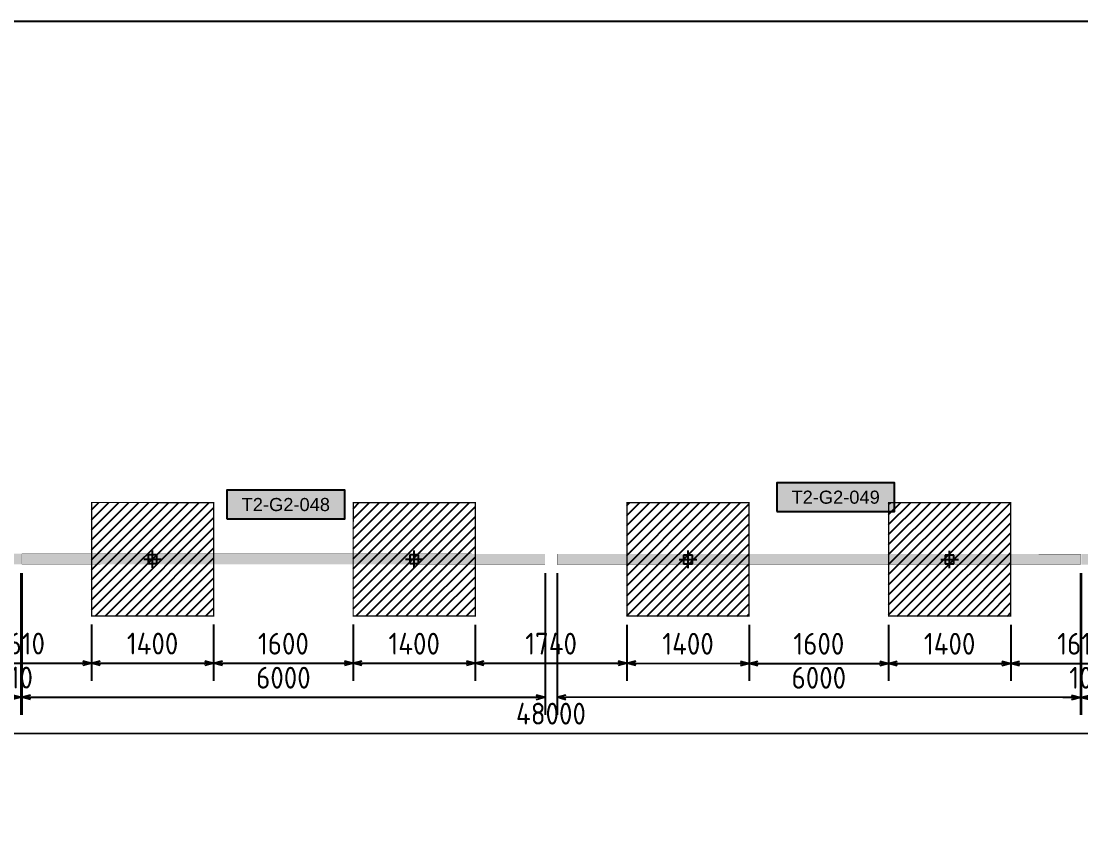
# Model space of a CAD drawing. Header units: centimetres. Extents: x -6122352 to 6876996, y -1694241 to 2592194.
# Drawn here: x 3323318 to 3335468, y 737115 to 746509 of the extents above; entities that cross this region are included whole.
import ezdxf
from ezdxf.enums import TextEntityAlignment as Align

# ---------------------------------------------------------------- set-up
doc = ezdxf.new("R2010")
doc.units = ezdxf.units.CM
doc.header["$MEASUREMENT"] = 0
doc.header["$PDMODE"] = 66
doc.header["$PDSIZE"] = 100
doc.linetypes.add('CENTER', pattern=[2, 1.25, -0.25, 0.25, -0.25])
doc.layers.get('Defpoints').update_dxf_attribs({"color": 255, "linetype": 'CENTER'})
for name, color, linetype in [('00-MI-DIM', 7, 'Continuous'), ('@MI-FOOTINGS', 7, 'Continuous'), ('@MI-TYPE-02', 6, 'Continuous'), ('PANEL-TAGS', 7, 'Continuous')]:
    doc.layers.add(name, color=color, linetype=linetype)
doc.styles.add('PANELTAG_STYLE', font='arial.ttf')
doc.styles.add('Schueco-BEMSTIL', font='isocpeur.ttf', dxfattribs={"width": 0.9})
doc.dimstyles.new('MI- JWC-TXT-2.5 MM', dxfattribs={"dimscale": 1.5, "dimtxt": 2.5, "dimasz": 1, "dimexe": 2, "dimexo": 1, "dimgap": 1, "dimtad": 1, "dimdec": 0, "dimdsep": 46, "dimtxsty": 'Schueco-BEMSTIL', "dimblk": 'OPEN30', "dimcen": 0, "dimdle": 2, "dimclrd": 140, "dimclre": 8, "dimclrt": 40, "dimadec": 0, "dimazin": 2, "dimtfac": 1, "dimtdec": 0, "dimtix": 1, "dimtmove": 2, "dimatfit": 3, "dimldrblk": 'OPEN', "dimfxl": 2, "dimlwd": -1, "dimlwe": -1, "dimarcsym": 0})

# ---------------------------------------------------------------- blocks, each defined once
blk = doc.blocks.new('_Open30')
at = {"color": 0, "linetype": 'ByBlock', "lineweight": -2}
for p, q in [((-1, 0.27), (0, 0)), ((0, 0), (-1, -0.27)), ((0, 0), (-1, 0))]:
    blk.add_line(p, q, dxfattribs=at)
blk = doc.blocks.new('*D963')
at = {"layer": '00-MI-DIM', "color": 140, "transparency": 16777216}
for p, q in [((438373, -179240), (438373, -179140)), ((438373, -179350), (438373, -179340)), ((438373, -179450), (438373, -179550))]:
    blk.add_line(p, q, dxfattribs=at)
at = {"layer": '00-MI-DIM', "color": 8, "transparency": 16777216}
for p, q in [((436949, -179340), (438573, -179340)), ((436949, -179350), (438573, -179350))]:
    blk.add_line(p, q, dxfattribs=at)
at = {"layer": 'Defpoints', "color": 0, "transparency": 16777216}
for p in [(436849, -179340), (438373, -179340), (436849, -179350)]:
    blk.add_point(p, dxfattribs=at)
at = {"layer": '00-MI-DIM', "color": 140, "transparency": 16777216, "xscale": 100, "yscale": 100, "zscale": 100}
for p, rotation in [((438373, -179340), 269.9897341789317), ((438373, -179350), 89.98973417893167)]:
    blk.add_blockref('_Open30', p, dxfattribs=dict(at, rotation=rotation))
at = {"layer": '00-MI-DIM', "color": 40, "transparency": 16777216, "insert": (438148, -179345), "char_height": 250, "attachment_point": 5, "rotation": 89.9897, "style": 'Schueco-BEMSTIL'}
blk.add_mtext('10', dxfattribs=at)
blk = doc.blocks.new('_Open')
at = {"color": 0, "linetype": 'ByBlock', "lineweight": -2}
for p, q in [((-1, 0.2), (0, 0)), ((-1, -0.2), (0, 0)), ((0, 0), (-1, 0))]:
    blk.add_line(p, q, dxfattribs=at)
blk = doc.blocks.new('*D964')
at = {"layer": '00-MI-DIM', "color": 8, "transparency": 16777216}
for p, q in [((436951, -173340), (438574, -173340)), ((436949, -179340), (438573, -179340))]:
    blk.add_line(p, q, dxfattribs=at)
at = {"layer": '00-MI-DIM', "color": 140, "transparency": 16777216}
blk.add_line((438373, -179240), (438374, -173440), dxfattribs=at)
at = {"layer": 'Defpoints', "color": 0, "transparency": 16777216}
for p in [(436851, -173340), (438374, -173340), (436849, -179340)]:
    blk.add_point(p, dxfattribs=at)
at = {"layer": '00-MI-DIM', "color": 140, "transparency": 16777216, "xscale": 100, "yscale": 100, "zscale": 100}
for p, rotation in [((438374, -173340), 89.98973417893167), ((438373, -179340), 269.9897341789317)]:
    blk.add_blockref('_Open30', p, dxfattribs=dict(at, rotation=rotation))
at = {"layer": '00-MI-DIM', "color": 40, "transparency": 16777216, "insert": (438149, -176340), "char_height": 250, "attachment_point": 5, "rotation": 89.9897, "style": 'Schueco-BEMSTIL'}
blk.add_mtext('6000', dxfattribs=at)
blk = doc.blocks.new('*D965')
at = {"layer": '00-MI-DIM', "color": 8, "transparency": 16777216}
for p, q in [((436952, -167200), (438575, -167201)), ((436951, -173200), (438574, -173201))]:
    blk.add_line(p, q, dxfattribs=at)
at = {"layer": '00-MI-DIM', "color": 140, "transparency": 16777216}
blk.add_line((438375, -167301), (438374, -173101), dxfattribs=at)
at = {"layer": 'Defpoints', "color": 0, "transparency": 16777216}
for p in [(436852, -167200), (436851, -173200), (438374, -173201)]:
    blk.add_point(p, dxfattribs=at)
at = {"layer": '00-MI-DIM', "color": 140, "transparency": 16777216, "xscale": 100, "yscale": 100, "zscale": 100}
for p, rotation in [((438375, -167201), 89.98973417893167), ((438374, -173201), 269.9897341789317)]:
    blk.add_blockref('_Open30', p, dxfattribs=dict(at, rotation=rotation))
at = {"layer": '00-MI-DIM', "color": 40, "transparency": 16777216, "insert": (438150, -170200), "char_height": 250, "attachment_point": 5, "rotation": 89.9897, "style": 'Schueco-BEMSTIL'}
blk.add_mtext('6000', dxfattribs=at)
blk = doc.blocks.new('*D966')
at = {"layer": '00-MI-DIM', "color": 140, "transparency": 16777216}
for p, q in [((438376, -167091), (438376, -166991)), ((438375, -167201), (438375, -167191)), ((438375, -167301), (438375, -167401))]:
    blk.add_line(p, q, dxfattribs=at)
at = {"layer": '00-MI-DIM', "color": 8, "transparency": 16777216}
for p, q in [((436952, -167190), (438575, -167191)), ((436952, -167200), (438575, -167201))]:
    blk.add_line(p, q, dxfattribs=at)
at = {"layer": 'Defpoints', "color": 0, "transparency": 16777216}
for p in [(436852, -167190), (438375, -167191), (436852, -167200)]:
    blk.add_point(p, dxfattribs=at)
at = {"layer": '00-MI-DIM', "color": 140, "transparency": 16777216, "xscale": 100, "yscale": 100, "zscale": 100}
for p, rotation in [((438375, -167191), 269.9897341789317), ((438375, -167201), 89.98973417893167)]:
    blk.add_blockref('_Open30', p, dxfattribs=dict(at, rotation=rotation))
at = {"layer": '00-MI-DIM', "color": 40, "transparency": 16777216, "insert": (438150, -167195), "char_height": 250, "attachment_point": 5, "rotation": 89.9897, "style": 'Schueco-BEMSTIL'}
blk.add_mtext('10', dxfattribs=at)
blk = doc.blocks.new('*D972')
at = {"layer": '00-MI-DIM', "color": 8, "transparency": 16777216}
for p, q in [((436895, -149271), (438991, -149272)), ((436887, -197272), (438982, -197272))]:
    blk.add_line(p, q, dxfattribs=at)
at = {"layer": '00-MI-DIM', "color": 140, "transparency": 16777216}
blk.add_line((438782, -197172), (438791, -149372), dxfattribs=at)
at = {"layer": 'Defpoints', "color": 0, "transparency": 16777216}
for p in [(436795, -149271), (438791, -149272), (436787, -197272)]:
    blk.add_point(p, dxfattribs=at)
at = {"layer": '00-MI-DIM', "color": 140, "transparency": 16777216, "xscale": 100, "yscale": 100, "zscale": 100}
for p, rotation in [((438791, -149272), 89.98973417893167), ((438782, -197272), 269.9897341789317)]:
    blk.add_blockref('_Open30', p, dxfattribs=dict(at, rotation=rotation))
at = {"layer": '00-MI-DIM', "color": 40, "transparency": 16777216, "insert": (438561, -173272), "char_height": 250, "attachment_point": 5, "rotation": 89.9897, "style": 'Schueco-BEMSTIL'}
blk.add_mtext('48000', dxfattribs=at)
blk = doc.blocks.new('T2-FOOTING PLAN')
at = {"layer": '@MI-FOOTINGS', "transparency": 33554679}
h = blk.add_hatch(dxfattribs=at)
h.set_pattern_fill('ANSI31', color=8, scale=650)
h.paths.add_polyline_path([(-700, 650), (700, 650), (700, -650), (-700, -650)])
at = {"layer": '@MI-FOOTINGS', "color": 160, "true_color": 0x3340f0, "const_width": 15}
blk.add_lwpolyline([(-700, 650), (700, 650), (700, -650), (-700, -650)], close=True, dxfattribs=at)
at = {"layer": '@MI-FOOTINGS', "color": 30}
blk.add_point((0, 0), dxfattribs=at)
blk = doc.blocks.new('*D951')
at = {"layer": '00-MI-DIM', "color": 8, "transparency": 16777216}
for p, q in [((437541, -178540), (438183, -178540)), ((437540, -180150), (438183, -180150))]:
    blk.add_line(p, q, dxfattribs=at)
at = {"layer": '00-MI-DIM', "color": 140, "transparency": 16777216}
blk.add_line((437983, -180050), (437983, -178640), dxfattribs=at)
at = {"layer": 'Defpoints', "color": 0, "transparency": 16777216}
for p in [(437441, -178540), (437983, -178540), (437440, -180150)]:
    blk.add_point(p, dxfattribs=at)
at = {"layer": '00-MI-DIM', "color": 140, "transparency": 16777216, "xscale": 100, "yscale": 100, "zscale": 100}
for p, rotation in [((437983, -178540), 89.98973417893167), ((437983, -180150), 269.9897341789317)]:
    blk.add_blockref('_Open30', p, dxfattribs=dict(at, rotation=rotation))
at = {"layer": '00-MI-DIM', "color": 40, "transparency": 16777216, "insert": (437758, -179345), "char_height": 250, "attachment_point": 5, "rotation": 89.9897, "style": 'Schueco-BEMSTIL'}
blk.add_mtext('1610', dxfattribs=at)
blk = doc.blocks.new('*D952')
at = {"layer": '00-MI-DIM', "color": 8, "transparency": 16777216}
for p, q in [((437541, -177140), (438184, -177140)), ((437541, -178540), (438183, -178540))]:
    blk.add_line(p, q, dxfattribs=at)
at = {"layer": '00-MI-DIM', "color": 140, "transparency": 16777216}
blk.add_line((437983, -178440), (437984, -177240), dxfattribs=at)
at = {"layer": 'Defpoints', "color": 0, "transparency": 16777216}
for p in [(437441, -177140), (437984, -177140), (437441, -178540)]:
    blk.add_point(p, dxfattribs=at)
at = {"layer": '00-MI-DIM', "color": 140, "transparency": 16777216, "xscale": 100, "yscale": 100, "zscale": 100}
for p, rotation in [((437984, -177140), 89.98973417893167), ((437983, -178540), 269.9897341789317)]:
    blk.add_blockref('_Open30', p, dxfattribs=dict(at, rotation=rotation))
at = {"layer": '00-MI-DIM', "color": 40, "transparency": 16777216, "insert": (437758, -177840), "char_height": 250, "attachment_point": 5, "rotation": 89.9897, "style": 'Schueco-BEMSTIL'}
blk.add_mtext('1400', dxfattribs=at)
blk = doc.blocks.new('*D953')
at = {"layer": '00-MI-DIM', "color": 8, "transparency": 16777216}
for p, q in [((437541, -175540), (438184, -175540)), ((437541, -177140), (438184, -177140))]:
    blk.add_line(p, q, dxfattribs=at)
at = {"layer": '00-MI-DIM', "color": 140, "transparency": 16777216}
blk.add_line((437984, -177040), (437984, -175640), dxfattribs=at)
at = {"layer": 'Defpoints', "color": 0, "transparency": 16777216}
for p in [(437441, -175540), (437984, -175540), (437441, -177140)]:
    blk.add_point(p, dxfattribs=at)
at = {"layer": '00-MI-DIM', "color": 140, "transparency": 16777216, "xscale": 100, "yscale": 100, "zscale": 100}
for p, rotation in [((437984, -175540), 89.98973417893167), ((437984, -177140), 269.9897341789317)]:
    blk.add_blockref('_Open30', p, dxfattribs=dict(at, rotation=rotation))
at = {"layer": '00-MI-DIM', "color": 40, "transparency": 16777216, "insert": (437759, -176340), "char_height": 250, "attachment_point": 5, "rotation": 89.9897, "style": 'Schueco-BEMSTIL'}
blk.add_mtext('1600', dxfattribs=at)
blk = doc.blocks.new('*D954')
at = {"layer": '00-MI-DIM', "color": 8, "transparency": 16777216}
for p, q in [((437542, -174140), (438184, -174140)), ((437541, -175540), (438184, -175540))]:
    blk.add_line(p, q, dxfattribs=at)
at = {"layer": '00-MI-DIM', "color": 140, "transparency": 16777216}
blk.add_line((437984, -175440), (437984, -174240), dxfattribs=at)
at = {"layer": 'Defpoints', "color": 0, "transparency": 16777216}
for p in [(437442, -174140), (437984, -174140), (437441, -175540)]:
    blk.add_point(p, dxfattribs=at)
at = {"layer": '00-MI-DIM', "color": 140, "transparency": 16777216, "xscale": 100, "yscale": 100, "zscale": 100}
for p, rotation in [((437984, -174140), 89.98973417893167), ((437984, -175540), 269.9897341789317)]:
    blk.add_blockref('_Open30', p, dxfattribs=dict(at, rotation=rotation))
at = {"layer": '00-MI-DIM', "color": 40, "transparency": 16777216, "insert": (437759, -174840), "char_height": 250, "attachment_point": 5, "rotation": 89.9897, "style": 'Schueco-BEMSTIL'}
blk.add_mtext('1400', dxfattribs=at)
blk = doc.blocks.new('*D955')
at = {"layer": '00-MI-DIM', "color": 8, "transparency": 16777216}
for p, q in [((437543, -172400), (438184, -172400)), ((437542, -174140), (438184, -174140))]:
    blk.add_line(p, q, dxfattribs=at)
at = {"layer": '00-MI-DIM', "color": 140, "transparency": 16777216}
blk.add_line((437984, -174040), (437984, -172500), dxfattribs=at)
at = {"layer": 'Defpoints', "color": 0, "transparency": 16777216}
for p in [(437443, -172400), (437984, -172400), (437442, -174140)]:
    blk.add_point(p, dxfattribs=at)
at = {"layer": '00-MI-DIM', "color": 140, "transparency": 16777216, "xscale": 100, "yscale": 100, "zscale": 100}
for p, rotation in [((437984, -172400), 89.98973417893167), ((437984, -174140), 269.9897341789317)]:
    blk.add_blockref('_Open30', p, dxfattribs=dict(at, rotation=rotation))
at = {"layer": '00-MI-DIM', "color": 40, "transparency": 16777216, "insert": (437759, -173270), "char_height": 250, "attachment_point": 5, "rotation": 89.9897, "style": 'Schueco-BEMSTIL'}
blk.add_mtext('1740', dxfattribs=at)
blk = doc.blocks.new('*D956')
at = {"layer": '00-MI-DIM', "color": 8, "transparency": 16777216}
for p, q in [((437543, -171000), (438185, -171000)), ((437543, -172400), (438184, -172400))]:
    blk.add_line(p, q, dxfattribs=at)
at = {"layer": '00-MI-DIM', "color": 140, "transparency": 16777216}
blk.add_line((437984, -172300), (437985, -171100), dxfattribs=at)
at = {"layer": 'Defpoints', "color": 0, "transparency": 16777216}
for p in [(437443, -171000), (437985, -171000), (437443, -172400)]:
    blk.add_point(p, dxfattribs=at)
at = {"layer": '00-MI-DIM', "color": 140, "transparency": 16777216, "xscale": 100, "yscale": 100, "zscale": 100}
for p, rotation in [((437985, -171000), 89.98973417893167), ((437984, -172400), 269.9897341789317)]:
    blk.add_blockref('_Open30', p, dxfattribs=dict(at, rotation=rotation))
at = {"layer": '00-MI-DIM', "color": 40, "transparency": 16777216, "insert": (437760, -171700), "char_height": 250, "attachment_point": 5, "rotation": 89.9897, "style": 'Schueco-BEMSTIL'}
blk.add_mtext('1400', dxfattribs=at)
blk = doc.blocks.new('*D957')
at = {"layer": '00-MI-DIM', "color": 8, "transparency": 16777216}
for p, q in [((437543, -169400), (438185, -169400)), ((437543, -171000), (438185, -171000))]:
    blk.add_line(p, q, dxfattribs=at)
at = {"layer": '00-MI-DIM', "color": 140, "transparency": 16777216}
blk.add_line((437985, -170900), (437985, -169500), dxfattribs=at)
at = {"layer": 'Defpoints', "color": 0, "transparency": 16777216}
for p in [(437443, -169400), (437985, -169400), (437443, -171000)]:
    blk.add_point(p, dxfattribs=at)
at = {"layer": '00-MI-DIM', "color": 140, "transparency": 16777216, "xscale": 100, "yscale": 100, "zscale": 100}
for p, rotation in [((437985, -169400), 89.98973417893167), ((437985, -171000), 269.9897341789317)]:
    blk.add_blockref('_Open30', p, dxfattribs=dict(at, rotation=rotation))
at = {"layer": '00-MI-DIM', "color": 40, "transparency": 16777216, "insert": (437760, -170200), "char_height": 250, "attachment_point": 5, "rotation": 89.9897, "style": 'Schueco-BEMSTIL'}
blk.add_mtext('1600', dxfattribs=at)
blk = doc.blocks.new('*D973')
at = {"layer": '00-MI-DIM', "color": 8, "transparency": 16777216}
for p, q in [((437543, -168000), (438185, -168000)), ((437543, -169400), (438185, -169400))]:
    blk.add_line(p, q, dxfattribs=at)
at = {"layer": '00-MI-DIM', "color": 140, "transparency": 16777216}
blk.add_line((437985, -169300), (437985, -168100), dxfattribs=at)
at = {"layer": 'Defpoints', "color": 0, "transparency": 16777216}
for p in [(437443, -168000), (437985, -168000), (437443, -169400)]:
    blk.add_point(p, dxfattribs=at)
at = {"layer": '00-MI-DIM', "color": 140, "transparency": 16777216, "xscale": 100, "yscale": 100, "zscale": 100}
for p, rotation in [((437985, -168000), 89.98973417893167), ((437985, -169400), 269.9897341789317)]:
    blk.add_blockref('_Open30', p, dxfattribs=dict(at, rotation=rotation))
at = {"layer": '00-MI-DIM', "color": 40, "transparency": 16777216, "insert": (437760, -168700), "char_height": 250, "attachment_point": 5, "rotation": 89.9897, "style": 'Schueco-BEMSTIL'}
blk.add_mtext('1400', dxfattribs=at)
blk = doc.blocks.new('*D974')
at = {"layer": '00-MI-DIM', "color": 8, "transparency": 16777216}
for p, q in [((437544, -166390), (438185, -166390)), ((437543, -168000), (438185, -168000))]:
    blk.add_line(p, q, dxfattribs=at)
at = {"layer": '00-MI-DIM', "color": 140, "transparency": 16777216}
blk.add_line((437985, -167900), (437985, -166490), dxfattribs=at)
at = {"layer": 'Defpoints', "color": 0, "transparency": 16777216}
for p in [(437444, -166390), (437985, -166390), (437443, -168000)]:
    blk.add_point(p, dxfattribs=at)
at = {"layer": '00-MI-DIM', "color": 140, "transparency": 16777216, "xscale": 100, "yscale": 100, "zscale": 100}
for p, rotation in [((437985, -166390), 89.98973417893167), ((437985, -168000), 269.9897341789317)]:
    blk.add_blockref('_Open30', p, dxfattribs=dict(at, rotation=rotation))
at = {"layer": '00-MI-DIM', "color": 40, "transparency": 16777216, "insert": (437760, -167195), "char_height": 250, "attachment_point": 5, "rotation": 89.9897, "style": 'Schueco-BEMSTIL'}
blk.add_mtext('1610', dxfattribs=at)
blk = doc.blocks.new('PANELTAG')
at = {"layer": 'PANEL-TAGS', "color": 1}
blk.add_lwpolyline([(-13.5, -3.3), (13.5, -3.3), (13.5, 3.3), (-13.5, 3.3)], close=True, dxfattribs=at)
at = {"layer": 'PANEL-TAGS', "color": 40, "true_color": 0xffd700}
blk.add_solid([(-13.5, -3.3), (13.5, -3.3), (-13.5, 3.3), (13.5, 3.3)], dxfattribs=at)
at = {"layer": 'PANEL-TAGS', "color": 5, "style": 'PANELTAG_STYLE'}
blk.add_attdef('TAGNO', text='', height=3, dxfattribs=at).set_placement((0, 0), align=Align.CENTER)
blk = doc.blocks.new('T2-PARTITION WALL')
at = {"layer": '@MI-TYPE-02'}
h = blk.add_hatch(color=256, dxfattribs=at)
h.dxf.hatch_style = 1
h.paths.add_polyline_path([(-71, -42098.6), (-68.9, -48000.4), (51.1, -48000.4), (49, -42098.6)])
h.paths.add_polyline_path([(-68.9, -36088.6), (-71, -42088.6), (49, -42088.6), (51.1, -36088.6)])
h.paths.add_polyline_path([(-66.8, -30078.6), (-68.9, -36078.6), (51.1, -36078.6), (53.2, -30078.6)])
h.paths.add_polyline_path([(-64.6, -24068.6), (-66.8, -30068.6), (53.2, -30068.6), (55.4, -24068.6)])
h.paths.add_polyline_path([(-64.6, -23929), (-63.5, -17929), (56.5, -17929.1), (55.4, -23929.1)])
h.paths.add_polyline_path([(-63.5, -17919), (-62.4, -11919), (57.6, -11919.1), (56.5, -17919.1)])
h.paths.add_polyline_path([(-62.4, -11909), (-61.4, -5909), (58.6, -5909.1), (57.6, -11909.1)])
h.paths.add_polyline_path([(-61.4, -5899), (-60, 0), (60, 0), (58.6, -5899.1)])
at = {"layer": '@MI-TYPE-02', "const_width": 2.5}
for points in [[(-64.6, -23929), (-63.5, -17929), (56.5, -17929.1), (55.4, -23929.1)], [(-64.6, -24068.6), (-66.8, -30068.6), (53.2, -30068.6), (55.4, -24068.6)]]:
    blk.add_lwpolyline(points, close=True, dxfattribs=at)
at = {"layer": '@MI-FOOTINGS', "rotation": 89.98973417812736}
for p in [(-2.2, -19429.1), (-2.7, -22429.1), (-3.8, -25568.6), (-4.4, -28568.6)]:
    blk.add_blockref('T2-FOOTING PLAN', p, dxfattribs=at)
at = {"layer": '00-MI-DIM'}
for base, p1, p2, picture, middle in [((1995.4, -0.4), (-8.9, -48000.4), (0, 0), '*D972', (1766.1, -24000.5)), ((1190.1, -17119.3), (647.9, -18729.2), (648.2, -17119.2), '*D974', (964.9, -17924.2)), ((1189.8, -18729.3), (647.7, -20129.2), (647.9, -18729.2), '*D973', (964.7, -19429.2)), ((1189.6, -20129.3), (647.4, -21729.2), (647.7, -20129.2), '*D957', (964.4, -20929.2)), ((1189.3, -21729.3), (647.2, -23129.2), (647.4, -21729.2), '*D956', (964.1, -22429.2)), ((1189, -23129.3), (646.3, -24868.7), (647.2, -23129.2), '*D955', (963.9, -23999)), ((1188.7, -24868.8), (646.1, -26268.7), (646.3, -24868.7), '*D954', (963.6, -25568.8)), ((1188.5, -26268.8), (645.8, -27868.7), (646.1, -26268.7), '*D953', (963.3, -27068.8)), ((1188.2, -27868.8), (645.5, -29268.7), (645.8, -27868.7), '*D952', (963, -28568.8)), ((1187.9, -29268.8), (644.2, -30878.7), (645.5, -29268.7), '*D951', (962.8, -30073.8))]:
    dim = blk.add_linear_dim(base=base, p1=p1, p2=p2, angle=89.98973, dimstyle='MI- JWC-TXT-2.5 MM', dxfattribs=at)
    dim.commit()
    dim.dimension.update_dxf_attribs({"geometry": picture, "text_midpoint": middle, "insert": (-436795.4, 149271.2)})
for base, p1, p2, picture, middle in [((1580.1, -17919.3), (56.5, -17929.1), (56.5, -17919.1), '*D966', (1580.1, -17924.3)), ((1579, -23929.3), (56.5, -17929.1), (55.4, -23929.1), '*D965', (1579.6, -20929.3)), ((1579, -24068.9), (53.2, -30068.6), (55.4, -24068.6), '*D964', (1578.5, -27068.9)), ((1577.9, -30068.9), (53.2, -30078.6), (53.2, -30068.6), '*D963', (1577.9, -30073.9))]:
    dim = blk.add_linear_dim(base=base, p1=p1, p2=p2, angle=89.98973, dimstyle='MI- JWC-TXT-2.5 MM', dxfattribs=at)
    dim.commit()
    dim.dimension.update_dxf_attribs({"geometry": picture, "text_midpoint": middle, "dimtype": 128, "insert": (-436795.4, 149271.2)})

msp = doc.modelspace()

# ---------------------------------------------------------------- linework, layer by layer
msp.add_lwpolyline([(3278170.28592, 746509.13557), (3382558.05256, 746509.13557), (3382558.05256, 601982.50071), (3278170.28592, 601982.50071)], close=True)

# ---------------------------------------------------------------- block references
at = {"rotation": 270}
msp.add_blockref('T2-PARTITION WALL', (3353392.99061, 740338.0673), dxfattribs=at)
at = {"layer": 'PANEL-TAGS'}
ref = msp.add_blockref('PANELTAG', (3332656.79957, 741053.6587), dxfattribs=dict(at, xscale=50.00000000000001, yscale=50.00000000000001, zscale=50.00000000000001))
ref.add_attrib('TAGNO', 'T2-G2-049', dxfattribs={"color": 5, "height": 150, "style": 'PANELTAG_STYLE'}).set_placement((3332656.79957, 741053.6587), align=Align.MIDDLE_CENTER)
ref = msp.add_blockref('PANELTAG', (3326351.98834, 740969.42778), dxfattribs=dict(at, xscale=50.00000000000001, yscale=50.00000000000001, zscale=50.00000000000001))
ref.add_attrib('TAGNO', 'T2-G2-048', dxfattribs={"color": 5, "height": 150, "style": 'PANELTAG_STYLE'}).set_placement((3326351.98834, 740969.42778), align=Align.MIDDLE_CENTER)

doc.saveas('drawing.dxf')
